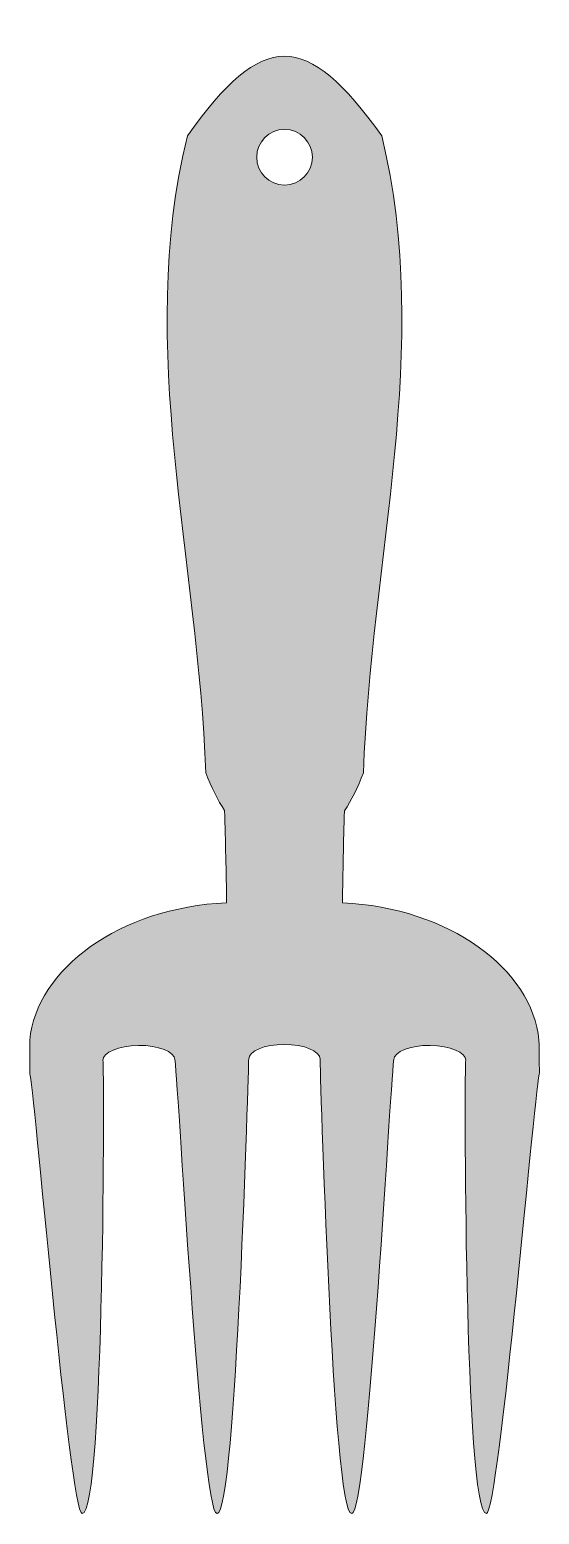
# Model space of a CAD drawing. Header units: inches. Extents: x 0 to 36, y 0 to 103.
import ezdxf

# ---------------------------------------------------------------- set-up
doc = ezdxf.new("R2010")
doc.units = ezdxf.units.IN
doc.header["$MEASUREMENT"] = 0
doc.layers.add('Layer 1', color=7, linetype='Continuous')

msp = doc.modelspace()

# ---------------------------------------------------------------- hatches: boundary and pattern name
at = {"layer": 'Layer 1', "true_color": 0x1b75bb}
h = msp.add_hatch(color=152, dxfattribs=at)
h.dxf.hatch_style = 2
edge = h.paths.add_edge_path()
edge.add_spline(control_points=[(21.82, 42.59), (21.85, 44.72), (21.89, 46.86), (21.96, 48.99), (22.44, 49.73), (22.88, 50.62), (23.29, 51.64), (23.76, 66.45), (28.17, 81.25), (24.56, 96.05), (19.28, 103.45), (16.27, 103.45), (11, 96.05), (7.38, 81.24), (11.8, 66.44), (12.28, 51.64), (12.68, 50.62), (13.12, 49.74), (13.6, 49.01), (13.66, 46.87), (13.71, 44.73), (13.74, 42.59), (6.27, 42.24), (0.48, 37.98), (0, 33), (0.01, 32.21), (0.01, 31.43), (0.02, 30.64), (0.22, 30.65), (2.8, 0.01), (3.67, 0), (5.22, -0.02), (5.22, 31.54), (5.11, 31.59), (5.09, 32.15), (6.2, 32.62), (7.59, 32.64), (8.98, 32.66), (10.11, 32.21), (10.13, 31.65), (10.26, 31.58), (11.96, -0.04), (13.07, 0), (14.4, -0.04), (15.28, 31.59), (15.28, 31.68), (15.27, 32.25), (16.39, 32.71), (17.76, 32.71), (19.15, 32.71), (20.26, 32.25), (20.26, 31.68), (20.25, 31.59), (21.14, -0.04), (22.47, 0), (23.58, -0.04), (25.27, 31.58), (25.4, 31.65), (25.42, 32.21), (26.55, 32.66), (27.94, 32.64), (29.34, 32.62), (30.44, 32.15), (30.42, 31.59), (30.31, 31.54), (30.32, -0.02), (31.86, 0), (32.73, 0.01), (35.35, 30.73), (35.56, 30.72), (35.55, 31.48), (35.54, 32.24), (35.53, 33), (35.05, 37.97), (29.28, 42.23), (21.82, 42.59)], knot_values=[0, 0, 0, 0, 1, 1, 1, 2, 2, 2, 3, 3, 3, 4, 4, 4, 5, 5, 5, 6, 6, 6, 7, 7, 7, 8, 8, 8, 9, 9, 9, 10, 10, 10, 11, 11, 11, 12, 12, 12, 13, 13, 13, 14, 14, 14, 15, 15, 15, 16, 16, 16, 17, 17, 17, 18, 18, 18, 19, 19, 19, 20, 20, 20, 21, 21, 21, 22, 22, 22, 23, 23, 23, 24, 24, 24, 25, 25, 25, 25], degree=3, periodic=1)
edge = h.paths.add_edge_path()
edge.add_spline(control_points=[(17.78, 92.62), (16.71, 92.62), (15.84, 93.49), (15.84, 94.56), (15.84, 95.63), (16.71, 96.5), (17.78, 96.5), (18.85, 96.5), (19.72, 95.63), (19.72, 94.56), (19.72, 93.49), (18.85, 92.62), (17.78, 92.62)], knot_values=[0, 0, 0, 0, 1, 1, 1, 2, 2, 2, 3, 3, 3, 4, 4, 4, 4], degree=3, periodic=1)

# ---------------------------------------------------------------- linework, layer by layer
at = {"layer": 'Layer 1', "lineweight": 0}
for points, knots in [([(21.82, 42.59), (21.85, 44.72), (21.89, 46.86), (21.96, 48.99), (22.44, 49.73), (22.88, 50.62), (23.29, 51.64), (23.76, 66.45), (28.17, 81.25), (24.56, 96.05), (19.28, 103.45), (16.27, 103.45), (11, 96.05), (7.38, 81.24), (11.8, 66.44), (12.28, 51.64), (12.68, 50.62), (13.12, 49.74), (13.6, 49.01), (13.66, 46.87), (13.71, 44.73), (13.74, 42.59), (6.27, 42.24), (0.48, 37.98), (0, 33), (0.01, 32.21), (0.01, 31.43), (0.02, 30.64), (0.22, 30.65), (2.8, 0.01), (3.67, 0), (5.22, -0.02), (5.22, 31.54), (5.11, 31.59), (5.09, 32.15), (6.2, 32.62), (7.59, 32.64), (8.98, 32.66), (10.11, 32.21), (10.13, 31.65), (10.26, 31.58), (11.96, -0.04), (13.07, 0), (14.4, -0.04), (15.28, 31.59), (15.28, 31.68), (15.27, 32.25), (16.39, 32.71), (17.76, 32.71), (19.15, 32.71), (20.26, 32.25), (20.26, 31.68), (20.25, 31.59), (21.14, -0.04), (22.47, 0), (23.58, -0.04), (25.27, 31.58), (25.4, 31.65), (25.42, 32.21), (26.55, 32.66), (27.94, 32.64), (29.34, 32.62), (30.44, 32.15), (30.42, 31.59), (30.31, 31.54), (30.32, -0.02), (31.86, 0), (32.73, 0.01), (35.35, 30.73), (35.56, 30.72), (35.55, 31.48), (35.54, 32.24), (35.53, 33), (35.05, 37.97), (29.28, 42.23), (21.82, 42.59)], [0, 0, 0, 0, 1, 1, 1, 2, 2, 2, 3, 3, 3, 4, 4, 4, 5, 5, 5, 6, 6, 6, 7, 7, 7, 8, 8, 8, 9, 9, 9, 10, 10, 10, 11, 11, 11, 12, 12, 12, 13, 13, 13, 14, 14, 14, 15, 15, 15, 16, 16, 16, 17, 17, 17, 18, 18, 18, 19, 19, 19, 20, 20, 20, 21, 21, 21, 22, 22, 22, 23, 23, 23, 24, 24, 24, 25, 25, 25, 25]), ([(17.78, 92.62), (16.71, 92.62), (15.84, 93.49), (15.84, 94.56), (15.84, 95.63), (16.71, 96.5), (17.78, 96.5), (18.85, 96.5), (19.72, 95.63), (19.72, 94.56), (19.72, 93.49), (18.85, 92.62), (17.78, 92.62)], [0, 0, 0, 0, 1, 1, 1, 2, 2, 2, 3, 3, 3, 4, 4, 4, 4])]:
    msp.add_open_spline(points, degree=3, knots=knots, dxfattribs=at)

doc.saveas('drawing.dxf')
